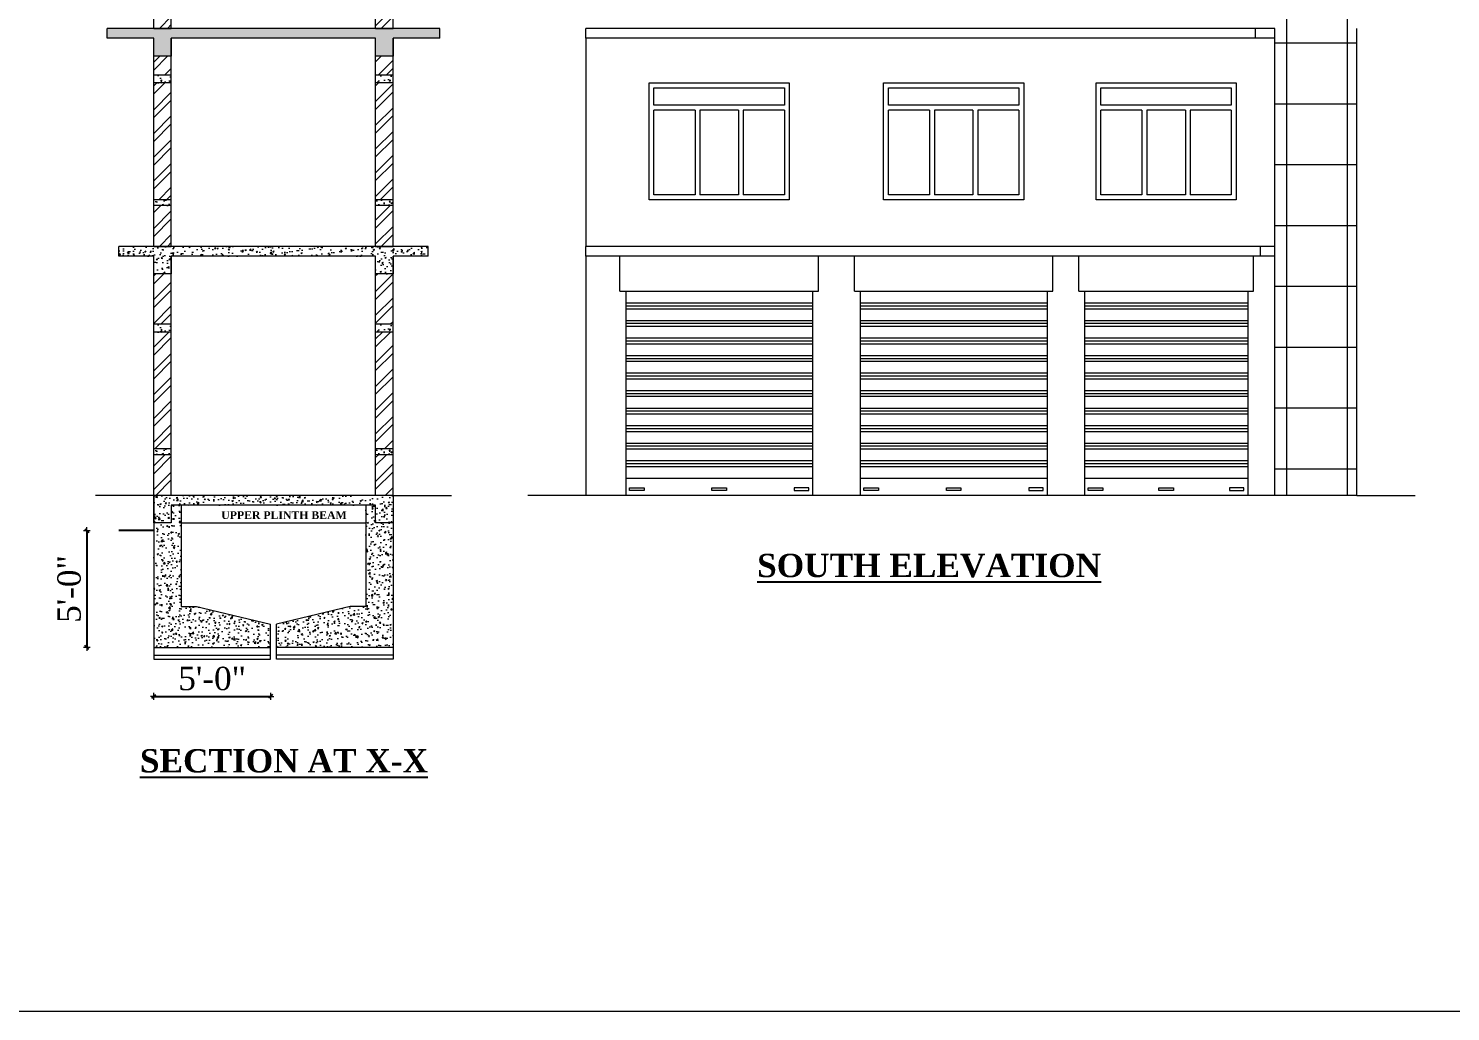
# Model space of a CAD drawing. Header units: inches. Extents: x 4069 to 291496, y -47643 to 12535.
# Drawn here: x 21227 to 21958, y -384 to 121 of the extents above; entities that cross this region are included whole.
import ezdxf

# ---------------------------------------------------------------- set-up
doc = ezdxf.new("R2010")
doc.units = ezdxf.units.IN
doc.header["$LTSCALE"] = 5
doc.header["$MEASUREMENT"] = 0
for name, color, linetype, lineweight in [('A-WALL', 7, 'Continuous', 9), ('Dimension', 7, 'Continuous', 18), ('dimention', 5, 'Continuous', 9), ('ele1', 21, 'Continuous', 20)]:
    doc.layers.add(name, color=color, linetype=linetype, lineweight=lineweight)
doc.layers.add('dim line', color=7, linetype='Continuous', lineweight=15, true_color=0xfab2b2)
doc.layers.add('TEXT', color=6, linetype='Continuous')
doc.layers.add('WALL', color=7, linetype='Continuous')
doc.styles.add('ordinary', font='times.ttf')
doc.dimstyles.new('Copy of 96', dxfattribs={"dimtxt": 7, "dimasz": 4, "dimexe": 0.5, "dimexo": 0.5, "dimgap": 3, "dimtad": 1, "dimdec": 1, "dimzin": 11, "dimdsep": 46, "dimlunit": 4, "dimtxsty": 'ordinary', "dimblk": 'OBLIQUE', "dimcen": 0.09, "dimse1": 1, "dimse2": 1, "dimclrt": 6, "dimazin": 0, "dimtfac": 1, "dimtdec": 1, "dimtix": 1, "dimtmove": 2, "dimatfit": 3, "dimldrblk": 'leader', "dimfxl": 0.5, "dimfxlon": 1, "dimtolj": 1, "dimtzin": 0, "dimarcsym": 0})
pattern_1 = [(50, (-13443.1326, 4426.14), (7.1726018, -0.62752135), [0.75, -8.25]), (355, (-13443.1326, 4426.14), (-1.3875133, 7.5219213), [0.6, -6.6]), (100.451444, (-13442.535, 4426.088), (5.7850885, 6.8943999), [0.6374019, -7.0114211]), (46.1842, (-13443.133, 4428.14), (10.6724133, -1.6551928), [1.125, -12.375]), (96.635635, (-13442.243, 4428.002), (9.3466195, 9.741186), [0.9561034, -10.5171376]), (351.184164, (-13443.133, 4428.14), (9.3466195, 9.741186), [0.9, -9.9]), (21, (-13442.1326, 4427.64), (5.9690705, -4.0261889), [0.75, -8.25]), (326, (-13442.1326, 4427.64), (2.4331533, 7.2515005), [0.6, -6.6]), (71.451445, (-13441.635, 4427.3046), (8.4022238, 3.2253115), [0.6374019, -7.0114211]), (37.5, (-13443.1326, 4426.14), (0.12159855, 3.32893854), [0, -6.52, 0, -6.7, 0, -6.625]), (7.5, (-13443.1326, 4426.14), (2.63069537, 3.94411712), [0, -3.82, 0, -6.37, 0, -2.525]), (327.5, (-13445.3626, 4426.14), (5.33822436, -0.22554872), [0, -2.5, 0, -7.8, 0, -10.35]), (317.5, (-13446.3626, 4426.14), (5.8318617, 1.0010498), [0, -3.25, 0, -5.18, 0, -7.35])]
pattern_2 = [(45, (-13443.133, 4426.14), (-6.098796, 6.098796), []), (45, (-13439.067, 4426.14), (-6.098796, 6.098796), [])]
pattern_3 = [(50, (-13443.1326, 4554.14), (7.1726018, -0.62752135), [0.75, -8.25]), (355, (-13443.1326, 4554.14), (-1.3875133, 7.5219213), [0.6, -6.6]), (100.451444, (-13442.535, 4554.088), (5.7850885, 6.8943999), [0.6374019, -7.0114211]), (46.1842, (-13443.133, 4556.14), (10.6724133, -1.6551928), [1.125, -12.375]), (96.635635, (-13442.243, 4556.002), (9.3466195, 9.741186), [0.9561034, -10.5171376]), (351.184164, (-13443.133, 4556.14), (9.3466195, 9.741186), [0.9, -9.9]), (21, (-13442.1326, 4555.64), (5.9690705, -4.0261889), [0.75, -8.25]), (326, (-13442.1326, 4555.64), (2.4331533, 7.2515005), [0.6, -6.6]), (71.451445, (-13441.635, 4555.3046), (8.4022238, 3.2253115), [0.6374019, -7.0114211]), (37.5, (-13443.1326, 4554.14), (0.12159855, 3.32893854), [0, -6.52, 0, -6.7, 0, -6.625]), (7.5, (-13443.1326, 4554.14), (2.63069537, 3.94411712), [0, -3.82, 0, -6.37, 0, -2.525]), (327.5, (-13445.3626, 4554.14), (5.33822436, -0.22554872), [0, -2.5, 0, -7.8, 0, -10.35]), (317.5, (-13446.3626, 4554.14), (5.8318617, 1.0010498), [0, -3.25, 0, -5.18, 0, -7.35])]
pattern_4 = [(45, (-13443.133, 4538.14), (-6.098796, 6.098796), []), (45, (-13439.067, 4538.14), (-6.098796, 6.098796), [])]

# ---------------------------------------------------------------- blocks, each defined once
blk = doc.blocks.new('oblique')
at = {"color": 0, "lineweight": -2}
blk.add_line((0.25, 0.25), (-0.25, -0.25), dxfattribs=at)
at = {"layer": 'dim line', "lineweight": 9}
for p, q in [((-0.4375, 0), (0.4375, 0)), ((0, 0.4375), (0, -0.4375))]:
    blk.add_line(p, q, dxfattribs=at)
blk = doc.blocks.new('*D231')
at = {"layer": 'A-WALL', "color": 0, "lineweight": -2, "ltscale": 5, "transparency": 16777216}
blk.add_line((21291.19, -222.02), (21351.19, -222.02), dxfattribs=at)
at = {"layer": 'Defpoints', "color": 0, "ltscale": 5, "transparency": 16777216}
for p in [(21291.19, -202.87, 58.17), (21351.19, -202.87, 58.17), (21351.19, -222.02)]:
    blk.add_point(p, dxfattribs=at)
at = {"layer": 'A-WALL', "color": 0, "lineweight": -2, "ltscale": 5, "transparency": 16777216, "xscale": 4, "yscale": 4, "zscale": 4, "rotation": 180}
blk.add_blockref('oblique', (21291.19, -222.02), dxfattribs=at)
at = {"layer": 'A-WALL', "color": 0, "lineweight": -2, "ltscale": 5, "transparency": 16777216, "xscale": 4, "yscale": 4, "zscale": 4}
blk.add_blockref('oblique', (21351.19, -222.02), dxfattribs=at)
at = {"layer": 'A-WALL', "color": 6, "ltscale": 5, "transparency": 16777216, "insert": (21321.19, -212.92), "char_height": 12, "attachment_point": 5, "style": 'ordinary'}
blk.add_mtext('\\A1;5\'-0"', dxfattribs=at)
blk = doc.blocks.new('_OBLIQUE')
at = {"color": 0, "linetype": 'ByBlock'}
blk.add_line((-0.5, -0.5), (0.5, 0.5), dxfattribs=at)
blk = doc.blocks.new('leader')
at = {"layer": 'Dimension'}
for p, q in [((0, -4.33), (0, 4.33)), ((-4.42, 0), (4.42, 0))]:
    blk.add_line(p, q, dxfattribs=at)
blk = doc.blocks.new('*D232')
at = {"layer": 'A-WALL', "color": 0, "lineweight": -2, "ltscale": 5, "transparency": 16777216}
blk.add_line((21256.82, -136.87), (21256.82, -196.87), dxfattribs=at)
at = {"layer": 'Defpoints', "color": 0, "ltscale": 5, "transparency": 16777216}
for p in [(21282.19, -136.87), (21256.82, -196.87), (21291.19, -196.87, 58.17)]:
    blk.add_point(p, dxfattribs=at)
at = {"layer": 'A-WALL', "color": 0, "lineweight": -2, "ltscale": 5, "transparency": 16777216, "xscale": 4, "yscale": 4, "zscale": 4}
for p, rotation in [((21256.82, -136.87), 90), ((21256.82, -196.87), 270)]:
    blk.add_blockref('oblique', p, dxfattribs=dict(at, rotation=rotation))
at = {"layer": 'A-WALL', "color": 6, "ltscale": 5, "transparency": 16777216, "insert": (21247.72, -166.87), "char_height": 12, "attachment_point": 5, "rotation": 90, "style": 'ordinary'}
blk.add_mtext('\\A1;5\'-0"', dxfattribs=at)

msp = doc.modelspace()

# ---------------------------------------------------------------- hatches: boundary and pattern name
at = {"layer": 'A-WALL', "ltscale": 5}
h = msp.add_hatch(dxfattribs=at)
h.set_pattern_fill('ANSI37', color=256, scale=250, angle=45)
h.set_pattern_definition([(90, (-8689.12, 4426.14), (-31.25, 0), []), (180, (-8689.12, 4426.14), (-2e-15, -31.25), [])])
h.paths.add_polyline_path([(21867.34861, 9.12563), (21867.34861, -118.87437), (21909.42125, -118.87437), (21909.42125, 9.12563), (21909.42125, 121.12563), (21909.42125, 233.12563), (21909.42125, 345.12563), (21867.34861, 345.12563), (21867.34861, 233.12563), (21867.34861, 121.12563)])
at = {"layer": 'A-WALL', "ltscale": 40, "true_color": 0xf26722}
h = msp.add_hatch(dxfattribs=at)
h.set_pattern_fill('AR-CONC', color=30)
h.set_pattern_definition(pattern_1)
h.paths.add_polyline_path([(21300.18651, 115.82483), (21300.18651, 116.12563), (21405.17678, 116.12563), (21405.17678, 106.82483), (21414.17678, 106.82483), (21414.17678, 115.82483), (21414.17678, 116.12563), (21438.17678, 116.12563), (21438.17678, 121.12563), (21414.17678, 121.12563), (21267.18651, 121.12563), (21267.18651, 116.12563), (21291.18651, 116.12563), (21291.18651, 106.82483), (21300.18651, 106.82483)])
h = msp.add_hatch(dxfattribs=at)
h.set_pattern_fill('AR-CONC', color=30)
h.set_pattern_definition(pattern_3)
h.paths.add_polyline_path([(21300.18651, 97.12563), (21291.18651, 97.12563), (21291.18651, 93.12563), (21300.18651, 93.12563)])
h = msp.add_hatch(dxfattribs=at)
h.set_pattern_fill('AR-CONC', color=30)
h.set_pattern_definition(pattern_3)
h.paths.add_polyline_path([(21414.17678, 97.12563), (21405.17678, 97.12563), (21405.17678, 93.12563), (21414.17678, 93.12563)])
h = msp.add_hatch(dxfattribs=at)
h.set_pattern_fill('AR-CONC', color=30)
h.set_pattern_definition(pattern_3)
h.paths.add_polyline_path([(21300.18651, 33.12563), (21291.18651, 33.12563), (21291.18651, 30.12563), (21300.18651, 30.12563)])
h = msp.add_hatch(dxfattribs=at)
h.set_pattern_fill('AR-CONC', color=30)
h.set_pattern_definition(pattern_3)
h.paths.add_polyline_path([(21414.17678, 33.12563), (21405.17678, 33.12563), (21405.17678, 30.12563), (21414.17678, 30.12563)])
h = msp.add_hatch(dxfattribs=at)
h.set_pattern_fill('AR-CONC', color=30)
h.set_pattern_definition(pattern_1)
h.paths.add_polyline_path([(21300.18651, 4.12563), (21405.17678, 4.12563), (21405.17678, -4.87437), (21414.17678, -4.87437), (21414.17678, 4.12563), (21432.17678, 4.12563), (21432.17678, 9.12563), (21414.17678, 9.12563), (21405.17678, 9.12563), (21273.18651, 9.12563), (21273.18651, 4.12563), (21291.18651, 4.12563), (21291.18651, -4.87437), (21300.18651, -4.87437)])
h = msp.add_hatch(dxfattribs=at)
h.set_pattern_fill('AR-CONC', color=30)
h.set_pattern_definition(pattern_1)
h.paths.add_polyline_path([(21300.18651, -30.87437), (21291.18651, -30.87437), (21291.18651, -34.87437), (21300.18651, -34.87437)])
h = msp.add_hatch(dxfattribs=at)
h.set_pattern_fill('AR-CONC', color=30)
h.set_pattern_definition(pattern_1)
h.paths.add_polyline_path([(21414.17678, -30.87437), (21405.17678, -30.87437), (21405.17678, -34.87437), (21414.17678, -34.87437)])
h = msp.add_hatch(dxfattribs=at)
h.set_pattern_fill('AR-CONC', color=30)
h.set_pattern_definition(pattern_1)
h.paths.add_polyline_path([(21300.18651, -94.87437), (21291.18651, -94.87437), (21291.18651, -97.87437), (21300.18651, -97.87437)])
h = msp.add_hatch(dxfattribs=at)
h.set_pattern_fill('AR-CONC', color=30)
h.set_pattern_definition(pattern_1)
h.paths.add_polyline_path([(21414.17678, -94.87437), (21405.17678, -94.87437), (21405.17678, -97.87437), (21414.17678, -97.87437)])
h = msp.add_hatch(dxfattribs=at)
h.set_pattern_fill('AR-CONC', color=30)
h.set_pattern_definition(pattern_1)
h.paths.add_polyline_path([(21300.18651, -123.87437), (21405.17678, -123.87437), (21405.17678, -132.87437), (21414.17678, -132.87437), (21414.17678, -118.87437), (21291.18651, -118.87437), (21291.18651, -132.87437), (21300.18651, -132.87437)])
h = msp.add_hatch(dxfattribs=at)
h.set_pattern_fill('AR-CONC', color=30)
h.set_pattern_definition(pattern_1)
h.paths.add_polyline_path([(21305.18651, -123.87437), (21300.18651, -123.87437), (21300.18651, -132.87437), (21291.18651, -132.87437), (21291.18651, -136.87437), (21291.18651, -196.87437), (21351.18651, -196.87437), (21351.18651, -184.87437), (21313.18651, -175.87437), (21305.18651, -175.87437)])
h = msp.add_hatch(dxfattribs=at)
h.set_pattern_fill('AR-CONC', color=30)
h.set_pattern_definition(pattern_1)
h.paths.add_polyline_path([(21414.17678, -132.87437), (21405.17678, -132.87437), (21405.17678, -123.87437), (21400.17678, -123.87437), (21400.17678, -175.87437), (21392.17678, -175.87437), (21354.17678, -184.87437), (21354.17678, -196.87437), (21414.17678, -196.87437)])
at = {"layer": 'dimention', "ltscale": 40, "true_color": 0xf26722}
h = msp.add_hatch(dxfattribs=at)
h.set_pattern_fill('ANSI32', color=30, scale=23)
h.set_pattern_definition(pattern_4)
h.paths.add_polyline_path([(21300.18651, 142.12563), (21291.18651, 142.12563), (21291.18651, 121.12563), (21300.18651, 121.12563)])
h = msp.add_hatch(dxfattribs=at)
h.set_pattern_fill('ANSI32', color=30, scale=23)
h.set_pattern_definition(pattern_4)
h.paths.add_polyline_path([(21414.17678, 142.12563), (21405.17678, 142.12563), (21405.17678, 121.12563), (21414.17678, 121.12563)])
h = msp.add_hatch(dxfattribs=at)
h.set_pattern_fill('ANSI32', color=30, scale=23)
h.set_pattern_definition(pattern_2)
h.paths.add_polyline_path([(21300.18651, 106.82483), (21291.18651, 106.82483), (21291.18651, 97.12563), (21300.18651, 97.12563)])
h = msp.add_hatch(dxfattribs=at)
h.set_pattern_fill('ANSI32', color=30, scale=23)
h.set_pattern_definition(pattern_2)
h.paths.add_polyline_path([(21414.17678, 106.82483), (21405.17678, 106.82483), (21405.17678, 97.12563), (21414.17678, 97.12563)])
h = msp.add_hatch(dxfattribs=at)
h.set_pattern_fill('ANSI32', color=30, scale=23)
h.set_pattern_definition(pattern_2)
h.paths.add_polyline_path([(21300.18651, 93.12563), (21291.18651, 93.12563), (21291.18651, 33.12563), (21300.18651, 33.12563)])
h = msp.add_hatch(dxfattribs=at)
h.set_pattern_fill('ANSI32', color=30, scale=23)
h.set_pattern_definition(pattern_2)
h.paths.add_polyline_path([(21414.17678, 93.12563), (21405.17678, 93.12563), (21405.17678, 33.12563), (21414.17678, 33.12563)])
h = msp.add_hatch(dxfattribs=at)
h.set_pattern_fill('ANSI32', color=30, scale=23)
h.set_pattern_definition(pattern_2)
h.paths.add_polyline_path([(21300.18651, 30.12563), (21291.18651, 30.12563), (21291.18651, 9.12563), (21300.18651, 9.12563)])
h = msp.add_hatch(dxfattribs=at)
h.set_pattern_fill('ANSI32', color=30, scale=23)
h.set_pattern_definition(pattern_2)
h.paths.add_polyline_path([(21414.17678, 30.12563), (21405.17678, 30.12563), (21405.17678, 9.12563), (21414.17678, 9.12563)])
h = msp.add_hatch(dxfattribs=at)
h.set_pattern_fill('ANSI32', color=30, scale=23)
h.set_pattern_definition(pattern_2)
h.paths.add_polyline_path([(21300.18651, -4.87437), (21291.18651, -4.87437), (21291.18651, -30.87437), (21300.18651, -30.87437)])
h = msp.add_hatch(dxfattribs=at)
h.set_pattern_fill('ANSI32', color=30, scale=23)
h.set_pattern_definition(pattern_2)
h.paths.add_polyline_path([(21414.17678, -4.87437), (21405.17678, -4.87437), (21405.17678, -30.87437), (21414.17678, -30.87437)])
h = msp.add_hatch(dxfattribs=at)
h.set_pattern_fill('ANSI32', color=30, scale=23)
h.set_pattern_definition(pattern_2)
h.paths.add_polyline_path([(21300.18651, -34.87437), (21291.18651, -34.87437), (21291.18651, -94.87437), (21300.18651, -94.87437)])
h = msp.add_hatch(dxfattribs=at)
h.set_pattern_fill('ANSI32', color=30, scale=23)
h.set_pattern_definition(pattern_2)
h.paths.add_polyline_path([(21414.17678, -34.87437), (21405.17678, -34.87437), (21405.17678, -94.87437), (21414.17678, -94.87437)])
h = msp.add_hatch(dxfattribs=at)
h.set_pattern_fill('ANSI32', color=30, scale=23)
h.set_pattern_definition(pattern_2)
h.paths.add_polyline_path([(21300.18651, -97.87437), (21291.18651, -97.87437), (21291.18651, -118.87437), (21300.18651, -118.87437)])
h = msp.add_hatch(dxfattribs=at)
h.set_pattern_fill('ANSI32', color=30, scale=23)
h.set_pattern_definition(pattern_2)
h.paths.add_polyline_path([(21414.17678, -97.87437), (21405.17678, -97.87437), (21405.17678, -118.87437), (21414.17678, -118.87437)])

# ---------------------------------------------------------------- linework, layer by layer
at = {"layer": 'A-WALL', "ltscale": 5}
for p, q in [((21291.18651, 121.12563), (21291.18651, 228.12563)), ((21300.18651, 121.12563), (21300.18651, 228.12563)), ((21405.17678, 121.12563), (21405.17678, 228.12563)), ((21414.17678, 121.12563), (21414.17678, 228.12563)), ((21414.17678, 121.12563), (21267.18651, 121.12563)), ((21267.18651, 116.12563), (21267.18651, 121.12563)), ((21438.17678, 121.12563), (21414.17678, 121.12563)), ((21438.17678, 116.12563), (21438.17678, 121.12563)), ((21867.34861, 121.12563), (21513.23643, 121.12563)), ((21513.23643, 116.12563), (21513.23643, 121.12563)), ((21857.36461, 116.12563), (21857.36461, 121.12563)), ((21867.34861, 9.12563), (21867.34861, 121.12563)), ((21909.42125, 9.12563), (21909.42125, 121.12563)), ((21291.18651, 116.12563), (21267.18651, 116.12563)), ((21291.18651, 9.12563), (21291.18651, 116.12563)), ((21405.17678, 116.12563), (21300.18651, 116.12563)), ((21300.18651, 9.12563), (21300.18651, 116.12563)), ((21405.17678, 9.12563), (21405.17678, 116.12563)), ((21438.17678, 116.12563), (21414.17678, 116.12563)), ((21414.17678, 9.12563), (21414.17678, 116.12563)), ((21867.34861, 116.12563), (21513.23643, 116.12563)), ((21513.43991, 9.12563), (21513.43991, 116.12563)), ((21300.18651, 97.12563), (21291.18651, 97.12563)), ((21414.17678, 97.12563), (21405.17678, 97.12563)), ((21300.18651, 93.12563), (21291.18651, 93.12563)), ((21414.17678, 93.12563), (21405.17678, 93.12563)), ((21615.23266, 81.62563), (21548.23266, 81.62563)), ((21735.73266, 81.62563), (21668.73266, 81.62563)), ((21844.91564, 81.62563), (21777.91564, 81.62563)), ((21569.316, 79.12563), (21548.23266, 79.12563)), ((21569.316, 79.12563), (21569.316, 35.62563)), ((21591.64933, 79.12563), (21571.816, 79.12563)), ((21571.816, 79.12563), (21571.816, 35.62563)), ((21591.64933, 79.12563), (21591.64933, 35.62563)), ((21615.23266, 79.12563), (21594.14933, 79.12563)), ((21594.14933, 79.12563), (21594.14933, 35.62563)), ((21689.816, 79.12563), (21668.73266, 79.12563)), ((21689.816, 79.12563), (21689.816, 35.62563)), ((21712.14933, 79.12563), (21692.316, 79.12563)), ((21692.316, 79.12563), (21692.316, 35.62563)), ((21712.14933, 79.12563), (21712.14933, 35.62563)), ((21735.73266, 79.12563), (21714.64933, 79.12563)), ((21714.64933, 79.12563), (21714.64933, 35.62563)), ((21798.99897, 79.12563), (21777.91564, 79.12563)), ((21798.99897, 79.12563), (21798.99897, 35.62563)), ((21821.33231, 79.12563), (21801.49897, 79.12563)), ((21801.49897, 79.12563), (21801.49897, 35.62563)), ((21821.33231, 79.12563), (21821.33231, 35.62563)), ((21844.91564, 79.12563), (21823.83231, 79.12563)), ((21823.83231, 79.12563), (21823.83231, 35.62563)), ((21300.18651, 33.12563), (21291.18651, 33.12563)), ((21300.18651, 30.12563), (21291.18651, 30.12563)), ((21414.17678, 33.12563), (21405.17678, 33.12563)), ((21414.17678, 30.12563), (21405.17678, 30.12563)), ((21414.17678, 9.12563), (21273.18651, 9.12563)), ((21273.18651, 4.12563), (21273.18651, 9.12563)), ((21432.17678, 9.12563), (21414.17678, 9.12563)), ((21432.17678, 4.12563), (21432.17678, 9.12563)), ((21867.34861, 9.12563), (21513.2873, 9.12563)), ((21513.2873, 4.12563), (21513.2873, 9.12563)), ((21859.86061, 4.12563), (21859.86061, 9.12563)), ((21867.34861, -118.87437), (21867.34861, 9.12563)), ((21909.42125, -118.87437), (21909.42125, 9.12563)), ((21291.18651, 4.12563), (21273.18651, 4.12563)), ((21291.18651, -118.87437), (21291.18651, 4.12563)), ((21405.17678, 4.12563), (21300.18651, 4.12563)), ((21300.18651, -118.87437), (21300.18651, 4.12563)), ((21405.17678, -118.87437), (21405.17678, 4.12563)), ((21432.17678, 4.12563), (21414.17678, 4.12563)), ((21414.17678, -118.87437), (21414.17678, 4.12563)), ((21867.34861, 4.12563), (21513.2873, 4.12563)), ((21513.43991, -118.87437), (21513.43991, 4.12563)), ((21300.18651, -30.87437), (21291.18651, -30.87437)), ((21300.18651, -34.87437), (21291.18651, -34.87437)), ((21414.17678, -30.87437), (21405.17678, -30.87437)), ((21414.17678, -34.87437), (21405.17678, -34.87437)), ((21300.18651, -94.87437), (21291.18651, -94.87437)), ((21414.17678, -94.87437), (21405.17678, -94.87437)), ((21300.18651, -97.87437), (21291.18651, -97.87437)), ((21414.17678, -97.87437), (21405.17678, -97.87437)), ((21291.18651, -118.87437), (21261.18651, -118.87437)), ((21414.17678, -118.87437), (21291.18651, -118.87437)), ((21414.17678, -118.87437), (21291.18651, -118.87437)), ((21291.18651, -118.87437), (21291.18651, -136.87437)), ((21405.17678, -123.87437), (21300.18651, -123.87437)), ((21305.18651, -123.87437), (21305.18651, -175.87437)), ((21400.17678, -123.87437), (21400.17678, -175.87437)), ((21414.17678, -118.87437), (21444.17678, -118.87437)), ((21513.43991, -118.87437), (21483.43991, -118.87437)), ((21909.42125, -118.87437), (21513.43991, -118.87437)), ((21909.42125, -118.87437), (21939.42125, -118.87437)), ((21291.18651, -136.87437), (21291.18651, -202.87437)), ((21305.18651, -132.87437), (21400.17678, -132.87437)), ((21414.17678, -132.87437), (21414.17678, -202.87437)), ((21305.18651, -175.87437), (21313.18651, -175.87437)), ((21313.18651, -175.87437), (21351.18651, -184.87437)), ((21392.17678, -175.87437), (21354.17678, -184.87437)), ((21400.17678, -175.87437), (21392.17678, -175.87437)), ((21351.18651, -196.87437), (21351.18651, -184.87437)), ((21354.17678, -196.87437), (21354.17678, -184.87437)), ((21291.18651, -196.87437), (21351.18651, -196.87437)), ((21351.18651, -202.87437), (21351.18651, -196.87437)), ((21414.17678, -196.87437), (21354.17678, -196.87437)), ((21354.17678, -202.87437), (21354.17678, -196.87437)), ((21291.18651, -200.87437), (21351.18651, -200.87437)), ((21291.18651, -202.87437), (21351.18651, -202.87437)), ((21414.17678, -200.87437), (21354.17678, -200.87437)), ((21414.17678, -202.87437), (21354.17678, -202.87437))]:
    msp.add_line(p, q, dxfattribs=at)
at = {"layer": 'A-WALL', "color": 1, "ltscale": 5}
for p, q in [((21530.73266, -13.87437), (21530.73266, 4.12563)), ((21632.73266, -13.87437), (21632.73266, 4.12563)), ((21651.23266, -13.87437), (21651.23266, 4.12563)), ((21753.23266, -13.87437), (21753.23266, 4.12563)), ((21766.48266, -13.87437), (21766.48266, 4.12563)), ((21856.34861, -13.87437), (21856.34861, 4.12563)), ((21530.73266, -13.87437), (21632.73266, -13.87437)), ((21533.73266, -13.87437), (21533.73266, -118.87437)), ((21629.73266, -13.87437), (21629.73266, -118.87437)), ((21651.23266, -13.87437), (21753.23266, -13.87437)), ((21654.23266, -13.87437), (21654.23266, -118.87437)), ((21750.23266, -13.87437), (21750.23266, -118.87437)), ((21766.48266, -13.87437), (21856.34861, -13.87437)), ((21769.48266, -13.87437), (21769.48266, -118.87437)), ((21853.34861, -13.87437), (21853.34861, -118.87437)), ((21533.73266, -19.87437), (21629.73266, -19.87437)), ((21533.73266, -21.37437), (21629.73266, -21.37437)), ((21654.23266, -19.87437), (21750.23266, -19.87437)), ((21654.23266, -21.37437), (21750.23266, -21.37437)), ((21769.48266, -19.87437), (21853.34861, -19.87437)), ((21769.48266, -21.37437), (21853.34861, -21.37437)), ((21533.73266, -22.87437), (21629.73266, -22.87437)), ((21533.73266, -28.87437), (21629.73266, -28.87437)), ((21654.23266, -22.87437), (21750.23266, -22.87437)), ((21654.23266, -28.87437), (21750.23266, -28.87437)), ((21769.48266, -22.87437), (21853.34861, -22.87437)), ((21769.48266, -28.87437), (21853.34861, -28.87437)), ((21533.73266, -30.37437), (21629.73266, -30.37437)), ((21533.73266, -31.87437), (21629.73266, -31.87437)), ((21654.23266, -30.37437), (21750.23266, -30.37437)), ((21654.23266, -31.87437), (21750.23266, -31.87437)), ((21769.48266, -30.37437), (21853.34861, -30.37437)), ((21769.48266, -31.87437), (21853.34861, -31.87437)), ((21533.73266, -37.87437), (21629.73266, -37.87437)), ((21533.73266, -39.37437), (21629.73266, -39.37437)), ((21533.73266, -40.87437), (21629.73266, -40.87437)), ((21654.23266, -37.87437), (21750.23266, -37.87437)), ((21654.23266, -39.37437), (21750.23266, -39.37437)), ((21654.23266, -40.87437), (21750.23266, -40.87437)), ((21769.48266, -37.87437), (21853.34861, -37.87437)), ((21769.48266, -39.37437), (21853.34861, -39.37437)), ((21769.48266, -40.87437), (21853.34861, -40.87437)), ((21533.73266, -46.87437), (21629.73266, -46.87437)), ((21533.73266, -48.37437), (21629.73266, -48.37437)), ((21533.73266, -49.87437), (21629.73266, -49.87437)), ((21654.23266, -46.87437), (21750.23266, -46.87437)), ((21654.23266, -48.37437), (21750.23266, -48.37437)), ((21654.23266, -49.87437), (21750.23266, -49.87437)), ((21769.48266, -46.87437), (21853.34861, -46.87437)), ((21769.48266, -48.37437), (21853.34861, -48.37437)), ((21769.48266, -49.87437), (21853.34861, -49.87437)), ((21533.73266, -55.87437), (21629.73266, -55.87437)), ((21533.73266, -57.37437), (21629.73266, -57.37437)), ((21654.23266, -55.87437), (21750.23266, -55.87437)), ((21654.23266, -57.37437), (21750.23266, -57.37437)), ((21769.48266, -55.87437), (21853.34861, -55.87437)), ((21769.48266, -57.37437), (21853.34861, -57.37437)), ((21533.73266, -58.87437), (21629.73266, -58.87437)), ((21533.73266, -64.87437), (21629.73266, -64.87437)), ((21654.23266, -58.87437), (21750.23266, -58.87437)), ((21654.23266, -64.87437), (21750.23266, -64.87437)), ((21769.48266, -58.87437), (21853.34861, -58.87437)), ((21769.48266, -64.87437), (21853.34861, -64.87437)), ((21533.73266, -66.37437), (21629.73266, -66.37437)), ((21533.73266, -67.87437), (21629.73266, -67.87437)), ((21654.23266, -66.37437), (21750.23266, -66.37437)), ((21654.23266, -67.87437), (21750.23266, -67.87437)), ((21769.48266, -66.37437), (21853.34861, -66.37437)), ((21769.48266, -67.87437), (21853.34861, -67.87437)), ((21533.73266, -73.87437), (21629.73266, -73.87437)), ((21533.73266, -75.37437), (21629.73266, -75.37437)), ((21533.73266, -76.87437), (21629.73266, -76.87437)), ((21654.23266, -73.87437), (21750.23266, -73.87437)), ((21654.23266, -75.37437), (21750.23266, -75.37437)), ((21654.23266, -76.87437), (21750.23266, -76.87437)), ((21769.48266, -73.87437), (21853.34861, -73.87437)), ((21769.48266, -75.37437), (21853.34861, -75.37437)), ((21769.48266, -76.87437), (21853.34861, -76.87437)), ((21533.73266, -82.87437), (21629.73266, -82.87437)), ((21533.73266, -84.37437), (21629.73266, -84.37437)), ((21533.73266, -85.87437), (21629.73266, -85.87437)), ((21654.23266, -82.87437), (21750.23266, -82.87437)), ((21654.23266, -84.37437), (21750.23266, -84.37437)), ((21654.23266, -85.87437), (21750.23266, -85.87437)), ((21769.48266, -82.87437), (21853.34861, -82.87437)), ((21769.48266, -84.37437), (21853.34861, -84.37437)), ((21769.48266, -85.87437), (21853.34861, -85.87437)), ((21533.73266, -91.87437), (21629.73266, -91.87437)), ((21533.73266, -93.37437), (21629.73266, -93.37437)), ((21533.73266, -94.87437), (21629.73266, -94.87437)), ((21654.23266, -91.87437), (21750.23266, -91.87437)), ((21654.23266, -93.37437), (21750.23266, -93.37437)), ((21654.23266, -94.87437), (21750.23266, -94.87437)), ((21769.48266, -91.87437), (21853.34861, -91.87437)), ((21769.48266, -93.37437), (21853.34861, -93.37437)), ((21769.48266, -94.87437), (21853.34861, -94.87437)), ((21533.73266, -100.87437), (21629.73266, -100.87437)), ((21654.23266, -100.87437), (21750.23266, -100.87437)), ((21769.48266, -100.87437), (21853.34861, -100.87437)), ((21533.73266, -102.37437), (21629.73266, -102.37437)), ((21533.73266, -103.87437), (21629.73266, -103.87437)), ((21654.23266, -102.37437), (21750.23266, -102.37437)), ((21654.23266, -103.87437), (21750.23266, -103.87437)), ((21769.48266, -102.37437), (21853.34861, -102.37437)), ((21769.48266, -103.87437), (21853.34861, -103.87437)), ((21533.73266, -109.87437), (21629.73266, -109.87437)), ((21654.23266, -109.87437), (21750.23266, -109.87437)), ((21769.48266, -109.87437), (21853.34861, -109.87437))]:
    msp.add_line(p, q, dxfattribs=at)
at = {"layer": 'A-WALL', "ltscale": 5, "elevation": -58.16904}
for points in [[(21291.18651, 121.12563), (21300.18651, 121.12563)], [(21405.17678, 121.12563), (21414.17678, 121.12563)], [(21300.18651, 115.82483), (21300.18651, 106.82483), (21291.18651, 106.82483), (21291.18651, 115.82483)], [(21414.17678, 115.82483), (21414.17678, 106.82483), (21405.17678, 106.82483), (21405.17678, 115.82483)], [(21548.23266, 81.62563), (21548.23266, 90.62563), (21615.23266, 90.62563), (21615.23266, 81.62563)], [(21668.73266, 81.62563), (21668.73266, 90.62563), (21735.73266, 90.62563), (21735.73266, 81.62563)], [(21777.91564, 81.62563), (21777.91564, 90.62563), (21844.91564, 90.62563), (21844.91564, 81.62563)], [(21569.316, 35.62563), (21548.23266, 35.62563), (21548.23266, 79.12563)], [(21615.23266, 79.12563), (21615.23266, 35.62563), (21594.14933, 35.62563)], [(21689.816, 35.62563), (21668.73266, 35.62563), (21668.73266, 79.12563)], [(21735.73266, 79.12563), (21735.73266, 35.62563), (21714.64933, 35.62563)], [(21798.99897, 35.62563), (21777.91564, 35.62563), (21777.91564, 79.12563)], [(21844.91564, 79.12563), (21844.91564, 35.62563), (21823.83231, 35.62563)], [(21591.64933, 35.62563), (21571.816, 35.62563)], [(21712.14933, 35.62563), (21692.316, 35.62563)], [(21821.33231, 35.62563), (21801.49897, 35.62563)], [(21291.18651, 9.12563), (21300.18651, 9.12563)], [(21405.17678, 9.12563), (21414.17678, 9.12563)], [(21300.18651, 4.12563), (21300.18651, -4.87437), (21291.18651, -4.87437), (21291.18651, 4.12563)], [(21414.17678, 4.12563), (21414.17678, -4.87437), (21405.17678, -4.87437), (21405.17678, 4.12563)], [(21300.18651, -123.87437), (21300.18651, -132.87437), (21291.18651, -132.87437), (21291.18651, -118.87437)], [(21414.17678, -118.87437), (21414.17678, -132.87437), (21405.17678, -132.87437), (21405.17678, -123.87437)]]:
    msp.add_lwpolyline(points, dxfattribs=at)
for points in [[(21545.73266, 93.12563), (21617.73266, 93.12563), (21617.73266, 33.12563), (21545.73266, 33.12563)], [(21666.23266, 93.12563), (21738.23266, 93.12563), (21738.23266, 33.12563), (21666.23266, 33.12563)], [(21775.41564, 93.12563), (21847.41564, 93.12563), (21847.41564, 33.12563), (21775.41564, 33.12563)]]:
    msp.add_lwpolyline(points, close=True, dxfattribs=at)
at = {"layer": 'A-WALL', "color": 1, "ltscale": 5, "elevation": -58.16904}
for points in [[(21535.65192, -114.94978), (21543.13885, -114.94978), (21543.13885, -116.28185), (21535.65192, -116.28185)], [(21577.9892, -114.94978), (21585.47613, -114.94978), (21585.47613, -116.28185), (21577.9892, -116.28185)], [(21627.81341, -114.94978), (21620.32648, -114.94978), (21620.32648, -116.28185), (21627.81341, -116.28185)], [(21656.15192, -114.94978), (21663.63885, -114.94978), (21663.63885, -116.28185), (21656.15192, -116.28185)], [(21698.4892, -114.94978), (21705.97613, -114.94978), (21705.97613, -116.28185), (21698.4892, -116.28185)], [(21748.31341, -114.94978), (21740.82648, -114.94978), (21740.82648, -116.28185), (21748.31341, -116.28185)], [(21771.40192, -114.94978), (21778.88885, -114.94978), (21778.88885, -116.28185), (21771.40192, -116.28185)], [(21807.67217, -114.94978), (21815.15911, -114.94978), (21815.15911, -116.28185), (21807.67217, -116.28185)], [(21851.42936, -114.94978), (21843.94243, -114.94978), (21843.94243, -116.28185), (21851.42936, -116.28185)]]:
    msp.add_lwpolyline(points, close=True, dxfattribs=at)
at = {"layer": 'ele1', "elevation": -58.16904}
msp.add_lwpolyline([(20650.86219, 1771.3776), (23735.82665, 1771.3776), (23735.82665, -383.95537), (20650.86219, -383.95537)], close=True, dxfattribs=at)
msp.add_lwpolyline([(20650.86219, 1771.3776), (23735.82665, 1771.3776), (23735.82665, -383.95537), (20650.86219, -383.95537)], close=True, dxfattribs=at)
at = {"layer": 'WALL', "color": 2, "linetype": 'ByBlock', "ltscale": 5}
msp.add_line((21291.18651, -136.87437, -58.16904), (21273.18651, -136.87437, -58.16904), dxfattribs=at)

# ---------------------------------------------------------------- texts
at = {"layer": 'TEXT', "width": 219.8150831, "attachment_point": 8, "rotation": 359.99961192, "style": 'ordinary'}
for s, insert, char_height in [('{\\fTimes New Roman|b1|i0|c0|p18;UPPER PLINTH BEAM}', (21358.08154, -130.98265, -58.16904), 4), ('{\\fTimes New Roman|b1|i0|c0|p18;\\LSOUTH ELEVATION}', (21689.61442, -161.05065, -58.16904), 12), ('{\\fTimes New Roman|b1|i0|c0|p18;\\LSECTION AT X-X}', (21358.08154, -261.30323, -58.16904), 12)]:
    msp.add_mtext(s, dxfattribs=dict(at, insert=insert, char_height=char_height))

# ---------------------------------------------------------------- dimensions: what is measured, and where the dimension line sits
at = {"layer": 'A-WALL', "ltscale": 5}
dim = msp.add_linear_dim(base=(21256.82322, -196.87437, -58.16904), p1=(21282.18651, -136.87437, -58.16904), p2=(21291.18651, -196.87437), angle=90, dimstyle='Copy of 96', override={"dimtxt": 12, "dimdec": 0, "dimblk": 'oblique', "dimtdec": 0, "dimarcsym": 1}, dxfattribs=at)
dim.commit()
dim.dimension.update_dxf_attribs({"geometry": '*D232', "text_midpoint": (21247.7194, -166.87437, -58.16904)})
dim = msp.add_linear_dim(base=(21351.18651, -222.02266, -58.16904), p1=(21291.18651, -202.87437), p2=(21351.18651, -202.87437), dimstyle='Copy of 96', override={"dimtxt": 12, "dimdec": 0, "dimblk": 'oblique', "dimtdec": 0, "dimarcsym": 1}, dxfattribs=at)
dim.commit()
dim.dimension.update_dxf_attribs({"geometry": '*D231', "text_midpoint": (21321.18651, -212.91884, -58.16904)})

doc.saveas('drawing.dxf')
